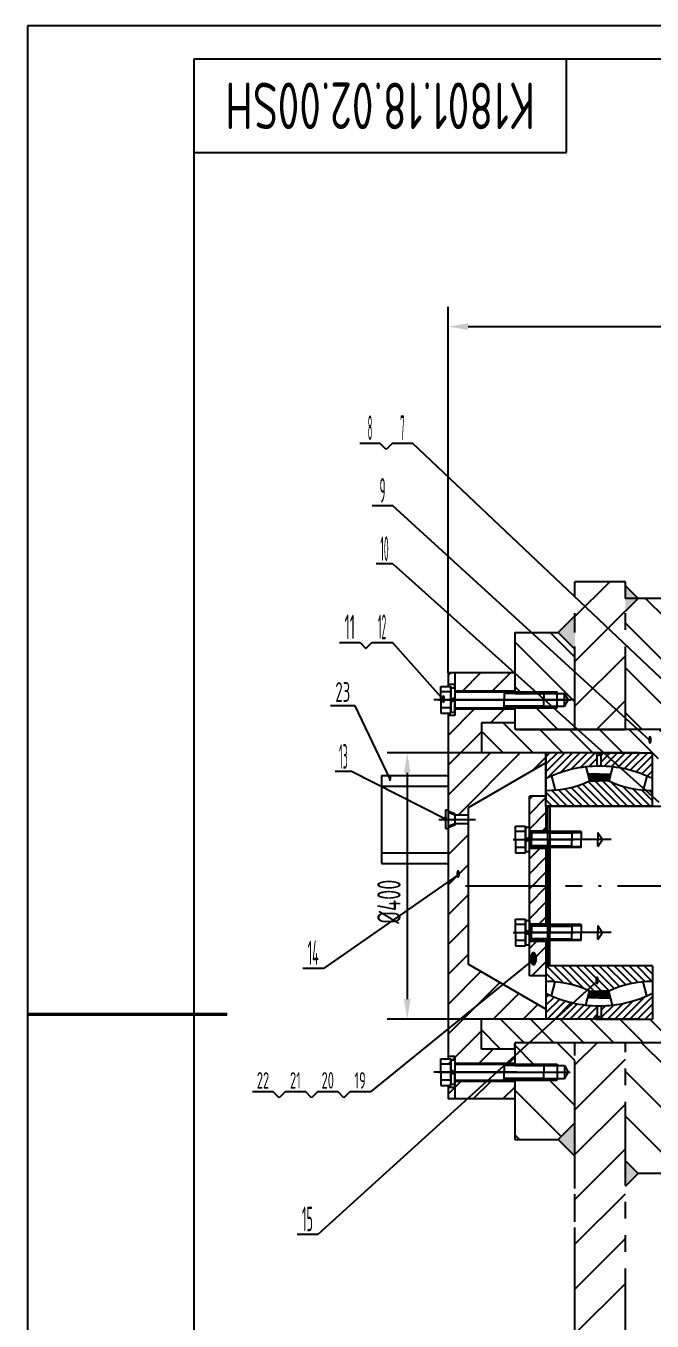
# Model space of a CAD drawing. Header units: millimetres. Extents: x -2 to 4202, y -110 to 2972.
# Drawn here: x -2 to 939, y 1024 to 2970 of the extents above; entities that cross this region are included whole.
import ezdxf
from ezdxf.enums import TextEntityAlignment as Align

# ---------------------------------------------------------------- set-up
doc = ezdxf.new("R2010")
doc.units = ezdxf.units.MM
doc.header["$LTSCALE"] = 100
for name, pattern in [('F', [0.75, 0.5, -0.25]), ('G', [2, 1.25, -0.25, 0.25, -0.25]), ('K', [2.5, 1.25, -0.25, 0.25, -0.25, 0.25, -0.25])]:
    doc.linetypes.add(name, pattern=pattern)
for name, color, linetype in [('01', 7, 'Continuous'), ('02', 1, 'Continuous'), ('04', 2, 'F'), ('05', 4, 'G'), ('07', 6, 'K'), ('08', 1, 'Continuous'), ('10', 1, 'Continuous'), ('11', 3, 'Continuous')]:
    doc.layers.add(name, color=color, linetype=linetype)
doc.styles.get("Standard").update_dxf_attribs({"font": 'isocp', "width": 0.707, "bigfont": 'intecad.shx'})
doc.dimstyles.new('INTE', dxfattribs={"dimscale": 10, "dimtxt": 3.5, "dimasz": 3, "dimexe": 3, "dimexo": 0, "dimgap": 1, "dimtad": 1, "dimdec": 3, "dimdsep": 46, "dimtxsty": 'Standard', "dimcen": 0, "dimclrd": 1, "dimclre": 1, "dimclrt": 3, "dimaunit": 1, "dimadec": 0, "dimazin": 0, "dimtfac": 1, "dimtdec": 3, "dimtmove": 0, "dimatfit": 0, "dimfxl": 0, "dimarcsym": 0})

# ---------------------------------------------------------------- blocks, each defined once
blk = doc.blocks.new('etgregres')
at = {"layer": '02'}
for p, q in [((630.1905623662, 1536.257323650287), (585.1905623662005, 1581.257323650287)), ((585.289281760854, 1536.257323650287), (552.5554882968366, 1568.991117114304)), ((675.0918429715459, 1536.257323650287), (640.0918429715465, 1571.257323650286)), ((719.9931235768915, 1536.257323650287), (684.9931235768922, 1571.257323650286)), ((764.8944041822376, 1536.257323650287), (729.8944041822382, 1571.257323650286)), ((818.7956847875851, 1527.257323650285), (774.7956847875838, 1571.257323650286)), ((849.555488296839, 1541.398800746377), (819.6969653929294, 1571.257323650286)), ((616.1777563127412, 1101.257323650288), (581.1777563127424, 1136.257323650287)), ((661.0790369180871, 1101.257323650288), (626.0790369180886, 1136.257323650286)), ((705.9803175234329, 1101.257323650288), (670.9803175234343, 1136.257323650286)), ((750.8815981287784, 1101.257323650288), (715.8815981287801, 1136.257323650286)), ((795.7828787341243, 1101.257323650288), (760.7828787341259, 1136.257323650286)), ((836.6107830275089, 1105.330699962249), (805.6841585269311, 1136.257324462827)), ((849.5554882968389, 1137.287275298265), (841.5854399448185, 1145.257323650285)), ((581.2764757073965, 1091.257323650287), (552.5554882968365, 1119.978311060847))]:
    blk.add_line(p, q, dxfattribs=at)
blk = doc.blocks.new('wertgreter')
at = {"layer": '10'}
h = blk.add_hatch(dxfattribs=at)
h.set_pattern_fill('U', color=256, scale=8, angle=44.99999998824843, style=0, pattern_type=0)
h.set_pattern_definition([(44.99999998824844, (-492.1026017398915, 1336.257323649212), (-5.65685424833214, 5.65685425065262), [])])
edge = h.paths.add_edge_path()
edge.add_line((-652.1026017088507, 1536.257323255261), (-652.1026017076791, 1497.502478581362))
edge.add_arc((-572.1026017237851, 1336.257323649211), 179.9999999625459, 90.9815035387922, 116.38779996143501, ccw=False)
edge.add_line((-575.1859352227057, 1516.230913492418), (-575.1859352224883, 1532.734558391734))
edge.add_line((-575.1859352224883, 1532.734558391734), (-577.6526017224662, 1536.257323236908))
edge.add_line((-577.6526017224662, 1536.257323236908), (-652.1026017088507, 1536.257323255261))
edge = h.paths.add_edge_path()
edge.add_line((-492.1026017398915, 1536.257323236921), (-566.5526017224686, 1536.257323236921))
edge.add_line((-566.5526017224686, 1536.257323236921), (-569.0192682224931, 1532.734558391662))
edge.add_line((-569.0192682224931, 1532.734558391662), (-569.0192682224931, 1516.230913492378))
edge.add_arc((-572.1026017237853, 1336.257323649212), 179.9999999625449, 63.61220003856488, 89.01849646045281, ccw=False)
edge.add_line((-492.1026017398915, 1497.502478581362), (-492.1026017398915, 1536.257323236921))
edge = h.paths.add_edge_path()
edge.add_line((-652.1026017076791, 1175.012168717061), (-652.1026017088507, 1136.257324043162))
edge.add_line((-652.1026017088507, 1136.257324043162), (-577.6526017224662, 1136.257324061515))
edge.add_line((-577.6526017224662, 1136.257324061515), (-575.1859352224883, 1139.780088906689))
edge.add_line((-575.1859352224883, 1139.780088906689), (-575.1859352227057, 1156.283733806005))
edge.add_arc((-572.1026017237853, 1336.257323649212), 179.9999999625455, 243.612200038565, 269.0184964612078, ccw=False)
edge = h.paths.add_edge_path()
edge.add_line((-492.1026017398915, 1136.257324061503), (-492.1026017398915, 1175.012168717061))
edge.add_arc((-572.1026017237854, 1336.257323649212), 179.9999999625453, 270.98150353954725, 296.387799961435, ccw=False)
edge.add_line((-569.0192682224931, 1156.283733806046), (-569.0192682224931, 1139.780088906761))
edge.add_line((-569.0192682224931, 1139.780088906761), (-566.5526017224686, 1136.257324061503))
edge.add_line((-566.5526017224686, 1136.257324061503), (-492.1026017398914, 1136.257324061503))
h = blk.add_hatch(dxfattribs=at)
h.set_pattern_fill('U', color=256, scale=2, angle=44.99999998824843, style=0, pattern_type=0)
h.set_pattern_definition([(44.99999998824844, (-492.1026017398915, 1336.257323649212), (-1.414213562083035, 1.414213562663155), [])])
h.paths.add_polyline_path([(-572.1026017226793, 1504.102622843052), (-589.2628148516865, 1504.102622843278), (-586.596148196806, 1494.102622843012), (-572.1026017227452, 1494.102622842821), (-557.6090552486844, 1494.102622842821), (-554.9423885936721, 1504.102622843052)])
h.paths.add_polyline_path([(-554.9423885936721, 1168.412024455371), (-557.6090552486844, 1178.412024455603), (-572.1026017227452, 1178.412024455603), (-586.596148196806, 1178.412024455412), (-589.2628148516866, 1168.412024455145), (-572.1026017226793, 1168.412024455371)])
h = blk.add_hatch(dxfattribs=at)
h.set_pattern_fill('U', color=256, scale=8, angle=134.9999999647452, style=0, pattern_type=0)
h.set_pattern_definition([(134.9999999647452, (-492.1026017398915, 1336.257323649212), (-5.656854252973113, -5.656854246011648), [])])
edge = h.paths.add_edge_path()
edge.add_line((-652.1026017076791, 1479.735585937843), (-652.102601708382, 1456.257323617757))
edge.add_line((-652.102601708382, 1456.257323617757), (-492.1026017398915, 1456.273323617339))
edge.add_line((-492.1026017398915, 1456.273323617339), (-492.1026017398915, 1479.735585936789))
edge.add_arc((-492.1026017398916, 1636.257324906873), 156.5217389700839, 245.25922888889528, 270.00000000000006, ccw=False)
edge.add_line((-557.6090552486844, 1494.102622842821), (-572.1026017227452, 1494.102622842821))
edge.add_line((-572.1026017227452, 1494.102622842821), (-586.5961481968059, 1494.102622843012))
edge.add_arc((-652.1026017037252, 1636.257324907927), 156.5217389700839, 269.99999999855265, 294.74077111034956, ccw=False)
edge = h.paths.add_edge_path()
edge.add_line((-586.596148196806, 1178.412024455412), (-572.1026017227451, 1178.412024455603))
edge.add_line((-572.1026017227452, 1178.412024455603), (-557.6090552486845, 1178.412024455603))
edge.add_arc((-492.1026017398917, 1036.257322391551), 156.5217389700835, 89.99999999999989, 114.74077111110469, ccw=False)
edge.add_line((-492.1026017398915, 1192.779061361635), (-492.1026017398915, 1216.241323681085))
edge.add_line((-492.1026017398915, 1216.241323681085), (-652.102601708382, 1216.257323680667))
edge.add_line((-652.102601708382, 1216.257323680667), (-652.1026017076791, 1192.77906136058))
edge.add_arc((-652.1026017037253, 1036.257322390496), 156.5217389700842, 65.25922888965039, 90.00000000144729, ccw=False)
at = {"layer": '01'}
for p, q in [((-652.1026017083819, 1456.257323649212), (-652.1026017088507, 1536.257323255261)), ((-577.6526017224662, 1536.257323236908), (-652.1026017088507, 1536.257323255261)), ((-575.1859352224883, 1532.734558391734), (-577.6526017224662, 1536.257323236908)), ((-575.1859352227057, 1516.230913492418), (-575.1859352224883, 1532.734558391734)), ((-575.1859352224883, 1532.734558391734), (-572.1026017224906, 1532.734558391662)), ((-569.0192682224931, 1532.734558391662), (-572.1026017224906, 1532.734558391662)), ((-569.0192682224931, 1532.734558391662), (-566.5526017224686, 1536.257323236921)), ((-569.0192682224931, 1516.230913492378), (-569.0192682224931, 1532.734558391662)), ((-566.5526017224686, 1536.257323236921), (-492.1026017398915, 1536.257323236921)), ((-492.1026017398915, 1456.257323649212), (-492.1026017398915, 1536.257323236921)), ((-643.7363569933218, 1501.38940742611), (-638.1286789582441, 1480.360614701065)), ((-592.2038262318837, 1515.131415568056), (-586.596148196806, 1494.102622843012)), ((-572.1026017226793, 1504.102622843052), (-589.2628148516865, 1504.102622843278)), ((-572.1026017226793, 1504.102622843052), (-554.9423885936721, 1504.102622843052)), ((-552.0013772133296, 1515.131415567791), (-557.6090552486844, 1494.102622842821)), ((-500.4688464520726, 1501.389407425166), (-506.0765244874274, 1480.360614700195)), ((-586.596148196806, 1494.102622843012), (-572.1026017227452, 1494.102622842821)), ((-557.6090552486844, 1494.102622842821), (-572.1026017227452, 1494.102622842821)), ((-492.1026017398916, 1456.257323649212), (-652.102601708382, 1456.257323649212)), ((-652.102601708382, 1216.257323649212), (-652.1026017088507, 1136.257324043162)), ((-492.1026017398916, 1216.257323649212), (-652.1026017069762, 1216.257323649212)), ((-492.1026017398916, 1216.257323649212), (-492.1026017398915, 1136.257324061503)), ((-643.7363569933218, 1171.125239872314), (-638.1286789582441, 1192.154032597359)), ((-500.4688464520726, 1171.125239873258), (-506.0765244874274, 1192.154032598229)), ((-592.2038262318837, 1157.383231730367), (-586.596148196806, 1178.412024455412)), ((-572.1026017226793, 1168.412024455371), (-589.2628148516866, 1168.412024455145)), ((-586.596148196806, 1178.412024455412), (-572.1026017227452, 1178.412024455603)), ((-557.6090552486844, 1178.412024455603), (-572.1026017227452, 1178.412024455603)), ((-572.1026017226793, 1168.412024455371), (-554.9423885936721, 1168.412024455371)), ((-552.0013772133296, 1157.383231730632), (-557.6090552486844, 1178.412024455603)), ((-575.1859352227057, 1156.283733806005), (-575.1859352224883, 1139.780088906689)), ((-569.0192682224931, 1156.283733806046), (-569.0192682224931, 1139.780088906761)), ((-577.6526017224662, 1136.257324061515), (-652.1026017088507, 1136.257324043162)), ((-575.1859352224883, 1139.780088906689), (-577.6526017224662, 1136.257324061515)), ((-575.1859352224883, 1139.780088906689), (-572.1026017224907, 1139.780088906761)), ((-569.0192682224931, 1139.780088906761), (-572.1026017224907, 1139.780088906761)), ((-569.0192682224931, 1139.780088906761), (-566.5526017224686, 1136.257324061503)), ((-566.5526017224686, 1136.257324061503), (-492.1026017398915, 1136.257324061503))]:
    blk.add_line(p, q, dxfattribs=at)
for centre, radius, start, end in [((-572.1026017237853, 1336.257323649212), 179.9999999625452, 90, 116.3877999606812), ((-572.1026017237853, 1336.257323649212), 179.9999999625452, 63.61220003856144, 90), ((-652.1026017037253, 1636.257324907928), 156.5217389700845, 270, 294.7407711103501), ((-492.1026017398915, 1636.257324906873), 156.5217389700845, 245.2592288888949, 270), ((-652.1026017037254, 1036.257322390496), 156.5217389700845, 65.25922888964992, 90), ((-492.1026017398916, 1036.25732239155), 156.5217389700845, 90, 114.7407711111051), ((-572.1026017237853, 1336.257323649212), 179.9999999625452, 243.6122000393188, 270), ((-572.1026017237853, 1336.257323649212), 179.9999999625452, 270, 296.3877999614385)]:
    blk.add_arc(centre, radius, start, end, dxfattribs=at)
blk = doc.blocks.new('*D316')
at = {"layer": '08', "color": 1, "lineweight": -2}
for p, q in [((874.1996599953636, 1877.912181725702), (540.620184257785, 1877.912181725702)), ((570.620184257785, 1847.912181725702), (570.6201842577849, 1507.912181725703)), ((874.1996599953636, 1477.912181725703), (540.6201842577849, 1477.912181725703))]:
    blk.add_line(p, q, dxfattribs=at)
at = {"layer": '08', "color": 1}
for points in [[(565.620184257785, 1847.912181725702), (575.620184257785, 1847.912181725702), (570.620184257785, 1877.912181725702)], [(565.6201842577849, 1507.912181725703), (575.6201842577849, 1507.912181725703), (570.6201842577849, 1477.912181725703)]]:
    blk.add_solid(points, dxfattribs=at)
at = {"layer": 'Defpoints', "color": 0}
for p in [(874.1996599953636, 1877.912181725702), (570.6201842577849, 1477.912181725703), (874.1996599953636, 1477.912181725703)]:
    blk.add_point(p, dxfattribs=at)
at = {"layer": '08', "color": 3, "insert": (543.1201842577847, 1654.257620079191), "char_height": 35, "attachment_point": 5, "rotation": 90}
blk.add_mtext('%%c400', dxfattribs=at)
blk = doc.blocks.new('*U300')
at = {"layer": '01'}
for p, q in [((-18.25000000031419, 5.999999999961953), (-18.25000000031419, -3.503246160812043e-46)), ((1.10214571843315e-15, 5.99999999996195), (-18.25000000031419, 5.999999999961953)), ((-18.25000000031419, -3.503246160812043e-46), (0, 0)), ((0, 0), (-3.464101614985212, 5.999999999961951)), ((1.10214571843315e-15, 5.99999999996195), (3.464101614985212, -4.24216084799725e-16)), ((1.10214571843315e-15, 5.99999999996195), (18.25000000031419, 5.999999999961939)), ((18.25000000031419, -4.46981319152876e-15), (0, 0)), ((18.25000000031419, 5.999999999961939), (18.25000000031419, -4.46981319152876e-15))]:
    blk.add_line(p, q, dxfattribs=at)
at = {"layer": '05'}
blk.add_line((1.487286685212648e-15, 8.096679016188148), (0, -2.095679016226192), dxfattribs=at)
blk = doc.blocks.new('ryryu')
at = {"layer": '02', "color": 1, "linetype": 'Continuous'}
for p, q in [((420.5439510012927, 1603.798725803899), (424.4453698319501, 1607.700144634557)), ((442.3466504372991, 1580.70014463456), (469.3466504372957, 1607.700144634557)), ((487.247931042643, 1580.700144634558), (514.2479310426414, 1607.700144634557)), ((420.5439510012928, 1513.996164593208), (460.2479310426446, 1553.70014463456)), ((484.1492116479872, 1532.700144634557), (505.1492116479881, 1553.700144634558)), ((420.543951001293, 1469.094883987862), (470.5439510012932, 1519.094883987862)), ((420.5439510012932, 1424.193603382517), (484.0504922533325, 1487.700144634556)), ((435.4517728586788, 1394.200144634557), (528.9517728586787, 1487.700144634557)), ((547.0172244844644, 1460.864315654997), (567.5439510012952, 1481.391042171827)), ((420.5439510012934, 1334.391042171826), (450.5439510012936, 1364.391042171826)), ((420.5439510012932, 1289.48976156648), (450.5439510012934, 1319.48976156648)), ((420.5439510012935, 1244.588480961134), (450.5439510012935, 1274.588480961134)), ((420.5439510012936, 1199.687200355788), (450.5439510012936, 1229.687200355788)), ((420.5439510012936, 1154.785919750443), (450.5439510012934, 1184.785919750442)), ((420.5439510012939, 1109.884639145097), (469.7852098877706, 1159.125898031574)), ((420.5439510012937, 1064.983358539751), (498.2514811291065, 1142.690888667564)), ((488.1620177014447, 1087.700144634556), (526.7177523704424, 1126.255879303554)), ((533.0632983067903, 1087.700144634556), (555.1840236117782, 1109.820869939544)), ((422.162017701444, 1021.700144634556), (470.5439510012925, 1070.082077934404)), ((467.0632983067896, 1021.700144634556), (488.0632983067908, 1042.700144634557)), ((511.9645789121356, 1021.700144634556), (520.5439510012931, 1030.279516723713)), ((420.5439510012941, 975.1807973290602), (440.0632983067896, 994.7001446345557)), ((457.9645789121345, 967.7001446345547), (484.9645789121354, 994.7001446345556)), ((502.8658595174827, 967.7001446345573), (520.5439510012932, 985.3782361183676))]:
    blk.add_line(p, q, dxfattribs=at)
blk = doc.blocks.new('*U321')
at = {"layer": '01'}
for p, q in [((-18.25000000031419, 5.999999999961953), (-18.25000000031419, -3.503246160812043e-46)), ((1.10214571843315e-15, 5.99999999996195), (-18.25000000031419, 5.999999999961953)), ((-18.25000000031419, -3.503246160812043e-46), (0, 0)), ((0, 0), (-3.464101614985212, 5.999999999961951)), ((1.10214571843315e-15, 5.99999999996195), (3.464101614985212, -4.24216084799725e-16)), ((1.10214571843315e-15, 5.99999999996195), (18.25000000031419, 5.999999999961939)), ((18.25000000031419, -4.46981319152876e-15), (0, 0)), ((18.25000000031419, 5.999999999961939), (18.25000000031419, -4.46981319152876e-15))]:
    blk.add_line(p, q, dxfattribs=at)
at = {"layer": '05'}
blk.add_line((1.487286685212648e-15, 8.096679016188148), (0, -2.095679016226192), dxfattribs=at)
blk = doc.blocks.new('*D323')
at = {"layer": '08', "color": 1, "lineweight": -2}
for p, q in [((632.1241436161049, 1997.912181725703), (632.1241436161049, 2548.195030140019)), ((2518.024143616103, 1859.945181725701), (2518.024143616103, 2548.195030140019)), ((662.1241436161049, 2518.195030140019), (2488.024143616103, 2518.195030140019))]:
    blk.add_line(p, q, dxfattribs=at)
at = {"layer": '08', "color": 1}
for points in [[(662.1241436161049, 2523.195030140019), (662.1241436161049, 2513.195030140019), (632.1241436161049, 2518.195030140019)], [(2488.024143616103, 2523.195030140019), (2488.024143616103, 2513.195030140019), (2518.024143616103, 2518.195030140019)]]:
    blk.add_solid(points, dxfattribs=at)
at = {"layer": 'Defpoints', "color": 0}
for p in [(2518.024143616103, 2518.195030140019), (632.1241436161049, 1997.912181725703), (2518.024143616103, 1859.945181725701)]:
    blk.add_point(p, dxfattribs=at)
at = {"layer": '08', "color": 3, "insert": (1575.074143616104, 2545.695030140019), "char_height": 35, "attachment_point": 5}
blk.add_mtext('1885.9', dxfattribs=at)
blk = doc.blocks.new('*U330', base_point=(251.9593101409513, 168.3058696354639))
at = {"layer": '01'}
for p, q in [((251.9593101409513, 168.3058696354639), (251.9593101409513, 182.3058696354639)), ((195.9593101409513, 168.3058696354639), (251.9593101409513, 168.3058696354639))]:
    blk.add_line(p, q, dxfattribs=at)
blk = doc.blocks.new('*U331')
at = {"layer": '04'}
blk.add_blockref('*U330', (0, 0), dxfattribs=at)
blk = doc.blocks.new('*U332')
at = {"layer": '01'}
for points in [[(415, 292), (25, 292)], [(25, 292), (25, 5)]]:
    blk.add_lwpolyline(points, dxfattribs=at)
at = {"layer": '01', "const_width": 0.5}
blk.add_lwpolyline([(0, 148.5), (30, 148.5)], dxfattribs=at)
at = {"layer": '02'}
for points in [[(420, 297), (0, 297)], [(0, 297), (0, 0)]]:
    blk.add_lwpolyline(points, dxfattribs=at)

msp = doc.modelspace()

# ---------------------------------------------------------------- hatches: boundary and pattern name
at = {"layer": '02'}
h = msp.add_hatch(dxfattribs=at)
h.set_pattern_fill('ANSI31', color=256, scale=5, style=0)
h.set_pattern_definition([(45, (211.5801926148124, 390.2120370911462), (-11.22532015133644, 11.22532015133644), [])])
h.paths.add_polyline_path([(754.124143616219, 1760.912181725911), (779.124143616219, 1760.912181725911), (779.124143616219, 1797.912181693172), (779.1241436161313, 1812.912181693172), (754.124143616219, 1812.912181693172)])
h.paths.add_polyline_path([(754.1241436162189, 1594.912181725495), (754.1241436162189, 1589.662181725389), (754.1241436162189, 1542.912181758233), (779.1241436167782, 1542.912181758233), (779.1241436168298, 1547.912181725702), (779.1241436162188, 1557.912182125951), (779.1241436162192, 1594.912181725495)])
h.paths.add_polyline_path([(779.1241436162189, 1677.912181725703), (754.124143616219, 1677.912181725703), (754.124143616219, 1620.912181725912), (779.1241436162189, 1620.912181725912)])
h.paths.add_polyline_path([(779.1241436162189, 1677.912181725703), (779.124143616219, 1734.912181725495), (754.124143616219, 1734.912181725495), (754.124143616219, 1729.662181725389), (754.1241436162189, 1677.912181725703)])
at = {"layer": '07', "linetype": 'K'}
h = msp.add_hatch(color=6, dxfattribs=at)
h.paths.add_polyline_path([(917.6241436161076, 2109.912181725705), (898.6241436161067, 2109.912181725705), (898.6241436161067, 2090.912181725704)])
h.paths.add_polyline_path([(917.6241436161072, 2109.912181725705), (898.6241436161076, 2128.912181725704), (898.6241436161067, 2109.912181725705)])
h = msp.add_hatch(dxfattribs=at)
h.set_pattern_fill('ANSI31', color=6, scale=15, angle=-90.00000000000001, style=0)
h.set_pattern_definition([(315, (-3655.437367545391, 4471.47867398267), (33.67596045400933, 33.67596045400931), [])])
h.paths.add_polyline_path([(959.1241436161076, 2109.912181725704), (917.6241436161094, 2109.912181725703), (898.6241436161076, 2090.912181725702), (898.6241436161076, 1912.912181725703), (959.1241436161058, 1912.912181725703)])
h.paths.add_polyline_path([(959.1241436161072, 1442.912181725702), (898.6241436161072, 1442.912181725703), (898.6241436161072, 1304.271348994217), (917.6241436161072, 1319.412181725708), (959.1241436161054, 1319.412181725702)])
h.paths.add_polyline_path([(959.1241436161072, 1304.271348994211), (959.1241436161072, 1319.412181725702), (917.6241436160981, 1319.412181725708), (917.6241436161017, 1304.271348994211)])
h.paths.add_polyline_path([(917.6241436160981, 1304.271348994211), (917.6241436161017, 1283.552314730063), (959.1241436161072, 1283.552314730063), (959.124143616109, 1304.271348994211)])
h.paths.add_polyline_path([(917.6241436161072, 1245.912181725703), (959.1241436161054, 1245.912181725702), (959.1241436161054, 1283.552314730063), (917.6241436161017, 1283.552314730063)])
h.paths.add_polyline_path([(898.6241436161072, 1264.912181725704), (917.6241436161054, 1245.912181725704), (917.6241436161035, 1283.552314730063), (898.6241436161072, 1283.552314730063)])
h.paths.add_polyline_path([(898.6241436161072, 1304.271348994211), (898.6241436161072, 1283.552314730063), (917.6241436161017, 1283.552314730063), (917.6241436160999, 1304.271348994211)])
h.paths.add_polyline_path([(917.6241436160999, 1304.271348994211), (917.6241436160981, 1319.412181725701), (898.6241436160981, 1304.271348994211)])
for points in [[(822.6241436161067, 2033.912181725704), (822.6241436161067, 2083.912181725704), (797.6241436161067, 2058.912181725704)], [(822.6241436161026, 1321.912181725701), (822.6241436161022, 1271.912181725702), (797.6241436161026, 1296.912181725702)]]:
    msp.add_hatch(color=6, dxfattribs=at).paths.add_polyline_path(points)
h = msp.add_hatch(dxfattribs=at)
h.set_pattern_fill('ANSI31', color=6, scale=15, angle=-90.00000000000001, style=0)
h.set_pattern_definition([(315, (-2634.827674091066, 6489.438837433047), (33.67596045400933, 33.67596045400931), [])])
h.paths.add_polyline_path([(732.1241436161058, 1969.412181725703), (796.1241436161054, 1969.412181725703), (796.1241436161063, 1967.012181725704), (807.1241436161054, 1967.012181725703), (812.6667062003257, 1957.412181725703), (815.6667062003266, 1957.412181725703), (822.6241436161058, 1957.412181725703), (822.6241436161058, 2033.912181725701), (797.6241436161063, 2058.912181725702), (732.1241436161054, 2058.912181725704)])
h.paths.add_polyline_path([(732.1241436161058, 1945.412181725703), (732.1241436161058, 1915.912181725702), (735.1241436161058, 1912.912181725701), (822.6241436161063, 1912.912181725703), (822.6241436161063, 1957.412181725703), (812.6667062003271, 1957.412181725703), (807.1241436161054, 1947.812181725702), (796.1241436161058, 1947.812181725702), (796.1241436161063, 1945.412181725703)])
h.paths.add_polyline_path([(732.1241436161049, 1386.412181725703), (732.1241436161054, 1385.796905965855), (732.1241436161058, 1296.912181725703), (797.6241436161058, 1296.912181725703), (822.6241436161058, 1321.912181725702), (822.6241436161063, 1398.412181725703), (812.6667062003262, 1398.412181725703), (807.1241436161049, 1388.812181725702), (796.1241436161054, 1388.812181725702), (796.1241436161058, 1386.412181725702)])
h.paths.add_polyline_path([(796.1241436161049, 1410.412181725703), (796.1241436161044, 1408.012181725701), (807.1241436161054, 1408.012181725701), (812.6667062003262, 1398.412181725702), (815.6667062003262, 1398.412181725702), (822.6241436161054, 1398.412181725703), (822.6241436161058, 1442.912181725702), (735.1241436161044, 1442.912181725739), (732.1241436161054, 1439.912181725738), (732.1241436161054, 1410.412181725702)])
h.paths.add_polyline_path([(807.1241436161054, 1408.012181725701), (807.1241436161054, 1398.412181725702), (812.6667062003262, 1398.412181725703)], flags=16)
h.paths.add_polyline_path([(812.6667062003266, 1957.412181725703), (807.1241436161058, 1957.412181725703), (807.1241436161058, 1947.812181725703)], flags=16)
h = msp.add_hatch(color=6, dxfattribs=at)
h.paths.add_polyline_path([(917.6241436161072, 1245.912181725703), (898.6241436161063, 1245.912181725703), (898.6241436161063, 1264.912181725704)])
h.paths.add_polyline_path([(917.6241436161067, 1245.912181725703), (898.6241436161072, 1226.912181725704), (898.6241436161063, 1245.912181725703)])

# ---------------------------------------------------------------- linework, layer by layer
at = {"layer": '01', "color": 7, "linetype": 'Continuous'}
for p, q in [((732.1241436161049, 1997.912181725703), (632.1241436161049, 1997.912181725703)), ((632.1241436161049, 1997.912181725703), (632.1241436161049, 1977.40218172599)), ((642.1241436161049, 1997.912181725703), (642.1241436161049, 1934.162181725392)), ((732.1241436161049, 1997.912181725703), (732.1241436161049, 1969.412181725703)), ((642.1241436161049, 1970.912181725707), (732.1241436161145, 1970.912181725703)), ((732.1241436161058, 1967.012181725703), (732.1241436161058, 1970.027457485549)), ((632.1241436161049, 1937.422181725424), (632.1241436161067, 1418.402181725982)), ((642.1241436161054, 1943.912181725707), (732.1241436161131, 1943.912181725703)), ((732.1241436161049, 1945.412181725703), (732.1241436161049, 1922.912181725703)), ((682.1241436161054, 1922.912181725704), (682.1241436161054, 1877.912181725703)), ((732.1241436161049, 1922.912181725703), (682.1241436161058, 1922.912181725703)), ((732.1241436161049, 1922.912181725703), (732.1241436161044, 1914.912181725702)), ((732.1241436161058, 1915.912181725702), (732.1241436161058, 1914.912181725702)), ((959.1241436161076, 1912.912181725702), (734.1241436161049, 1912.912181725702)), ((735.1241436161058, 1912.912181725702), (822.6241436161058, 1912.912181725702)), ((822.6241436161058, 1912.9121817257), (898.6241436161058, 1912.9121817257)), ((956.1241436161076, 1912.912181725702), (898.6241436161076, 1912.912181725703)), ((919.1241436161081, 1877.912181725703), (682.1241436161058, 1877.912181725703)), ((779.1241436161081, 1877.912181725703), (682.1241436161058, 1877.912181725703)), ((919.1241436161076, 1877.912181725702), (779.1241436161076, 1877.912181725702)), ((779.1241436161076, 1877.912181725702), (779.1241436161076, 1807.912181725702)), ((779.1241436161081, 1877.912181725703), (779.1241436161081, 1862.927463826218)), ((779.1241436161076, 1862.927463826217), (662.1241436161058, 1795.37748233103)), ((779.1241436161081, 1862.927463826217), (779.1241436161081, 1807.912181725702)), ((532.1241436161054, 1843.912181725703), (632.1241436161054, 1843.912181725703)), ((532.1241436161054, 1843.912181725703), (532.1241436161058, 1711.912181725703)), ((532.1241436161054, 1827.912181725703), (632.1241436161054, 1827.912181725703)), ((754.124143616219, 1542.912181758233), (754.124143616219, 1812.912181693172)), ((662.1241436161058, 1795.37748233103), (662.1241436161058, 1560.446881120375)), ((779.1241436161081, 1797.912181725703), (954.1241436161076, 1797.912181725703)), ((779.124143616219, 1797.912181693172), (779.124143616219, 1759.912181725911)), ((785.1241442094006, 1797.912182035439), (782.1241436165765, 1796.180130885604)), ((782.1241436165765, 1559.644232565802), (782.1241436165765, 1797.912181725703)), ((785.1241436729215, 1797.912181725703), (785.1241436729201, 1607.912181725703)), ((642.1241436161054, 1786.412181725703), (642.1241436161054, 1769.412181725703)), ((754.124143616219, 1760.912181725911), (779.124143616219, 1760.912181725911)), ((754.124143616219, 1759.912181725911), (782.1241436165765, 1759.912181725912)), ((757.1241436163145, 1759.912181725911), (757.1241436163145, 1747.912181725703)), ((754.124143616219, 1735.912181725495), (782.1241436165765, 1735.912181725703)), ((754.124143616219, 1734.912181725495), (779.124143616219, 1734.912181725494)), ((757.1241436163145, 1735.912181725495), (757.1241436163145, 1747.912181725703)), ((779.124143616219, 1735.912181725494), (779.124143616219, 1619.912181725912)), ((785.1241436729215, 1557.912181725702), (785.1241436729201, 1747.912181725702)), ((532.1241436161054, 1727.912181725703), (632.1241436161054, 1727.912181725702)), ((532.1241436161054, 1711.912181725703), (632.1241436161054, 1711.912181725702)), ((754.1241436162186, 1620.912181725912), (779.1241436162186, 1620.912181725912)), ((754.1241436162186, 1619.912181725912), (782.1241436165765, 1619.912181725912)), ((757.1241436163141, 1619.912181725911), (757.1241436163145, 1607.912181725703)), ((754.1241436162186, 1595.912181725495), (782.1241436165765, 1595.912181725703)), ((757.1241436163145, 1595.912181725495), (757.1241436163145, 1607.912181725703)), ((779.124143616219, 1595.912181725495), (779.124143616219, 1557.912182125951)), ((754.1241436162186, 1594.912181725495), (779.1241436162186, 1594.912181725495)), ((779.1241436161072, 1492.896899625189), (662.1241436161054, 1560.446881120375)), ((785.1241442094006, 1557.912181415966), (782.1241436165765, 1559.644232565802)), ((779.1241436161072, 1547.912181725702), (779.1241436161072, 1492.896899625189)), ((779.1241436161072, 1547.912181725702), (779.1241436161072, 1477.912181725702)), ((779.1241436161072, 1492.896899625189), (779.1241436161072, 1477.912181725704)), ((919.1241436161076, 1477.912181725703), (682.1241436161054, 1477.912181725703)), ((779.1241436161072, 1477.912181725703), (682.1241436161054, 1477.912181725703)), ((682.1241436161049, 1432.912181725702), (682.1241436161049, 1477.912181725703)), ((919.1241436161072, 1477.912181725702), (779.1241436161072, 1477.912181725702)), ((732.1241436161044, 1432.912181725703), (732.124143616104, 1440.912181725704)), ((642.1241436161063, 1421.662181298425), (642.1241436161067, 1357.912181725698)), ((732.1241436161044, 1432.912181725703), (682.1241436161054, 1432.912181725703)), ((732.1241436161044, 1432.912181725703), (732.1241436161108, 1410.412181725702)), ((642.1241436161067, 1411.912181725702), (732.1241436161054, 1411.912181725702)), ((642.1241436161067, 1384.912181725702), (732.1241436161054, 1384.912181725702)), ((732.1241436161172, 1386.412181725702), (732.1241436161249, 1357.912181725705)), ((732.1241436161054, 1386.412181725702), (732.1241436161054, 1385.796905965855)), ((632.1241436161067, 1378.422181725415), (632.1241436161067, 1357.912181725698)), ((732.1241436161249, 1357.912181725705), (632.1241436161067, 1357.912181725698))]:
    msp.add_line(p, q, dxfattribs=at)
at = {"layer": '01'}
for p, q in [((621.1241436157866, 1957.412181725707), (621.1241436157866, 1977.402181725991)), ((621.1241436157866, 1977.402181725991), (636.1241436161431, 1977.402181725991)), ((636.1241436161431, 1969.412181725915), (621.1241436157866, 1969.412181725915)), ((642.1241436161049, 1980.662181726021), (632.1241436161049, 1980.662181726021)), ((636.1241436161431, 1977.402181725991), (636.1241436161431, 1957.412181725707)), ((642.1241436161049, 1975.662181726021), (642.1241436161049, 1980.662181726021)), ((642.1241436161049, 1969.412181725915), (776.1241435814918, 1969.412181725916)), ((716.1241435931133, 1969.412181725915), (716.1241435931133, 1957.412181725707)), ((776.1241435814918, 1969.412181725916), (776.1241435814918, 1957.412181725707)), ((621.1241436157866, 1957.412181725707), (621.1241436157861, 1937.422181725424)), ((636.124143616144, 1937.422181725424), (636.1241436161431, 1957.412181725707)), ((716.1241435931133, 1945.412181725499), (716.1241435931133, 1957.412181725707)), ((776.1241435814927, 1945.412181725498), (776.1241435814918, 1957.412181725707)), ((636.1241436161399, 1945.412181725499), (621.1241436157866, 1945.412181725499)), ((621.1241436157861, 1937.422181725424), (636.124143616144, 1937.422181725424)), ((642.1241436161035, 1934.162181725392), (632.1241436161035, 1934.162181725393)), ((642.1241436161049, 1945.412181725499), (776.1241435814927, 1945.412181725498)), ((779.1241436168298, 1807.912181725702), (779.1241436161081, 1877.912181725821)), ((843.5741436036665, 1877.912181713547), (779.1241436161081, 1877.912181725821)), ((854.6741436037128, 1877.91218171366), (919.1241435914158, 1877.91218171366)), ((779.1241436165765, 1812.912181693172), (754.124143616219, 1812.912181693172)), ((632.1241436161054, 1791.936094114901), (628.2079494965292, 1791.936094114901)), ((628.2079494965292, 1791.936094114901), (628.2079494965292, 1764.238271271411)), ((642.1241436161054, 1786.412181725703), (632.1241436161054, 1790.396257021275)), ((642.1241436161054, 1784.412181725703), (632.1241436161054, 1788.396257021275)), ((642.1241436161054, 1771.412181725703), (632.1241436161054, 1767.428106430131)), ((662.1241436161058, 1784.412181725703), (642.1241436161054, 1784.412181725703)), ((662.1241436161058, 1771.412181725703), (642.1241436161054, 1771.412181725703)), ((628.2079494965292, 1764.238271271411), (632.1241436161054, 1764.238271271411)), ((642.1241436161054, 1769.412181725703), (632.1241436161054, 1765.428106430131)), ((733.1241436159007, 1747.912181725703), (733.1241436159007, 1767.902181725986)), ((733.1241436159007, 1767.902181725986), (748.1241436162572, 1767.902181725986)), ((748.1241436162572, 1759.912181725911), (733.1241436159007, 1759.912181725911)), ((748.1241436162572, 1767.902181725986), (748.1241436162572, 1747.912181725703)), ((733.1241436159007, 1747.912181725703), (733.1241436159003, 1727.922181725419)), ((748.1241436162563, 1735.912181725495), (733.1241436159007, 1735.912181725495)), ((748.1241436162582, 1727.922181725419), (748.1241436162572, 1747.912181725703)), ((733.1241436159003, 1727.922181725419), (748.1241436162582, 1727.922181725419)), ((733.1241436158998, 1627.902181725987), (748.1241436162582, 1627.902181725987)), ((733.1241436159007, 1607.912181725703), (733.1241436158998, 1627.902181725987)), ((748.1241436162559, 1619.912181725911), (733.1241436159007, 1619.912181725911)), ((748.1241436162582, 1627.902181725987), (748.1241436162568, 1607.912181725703)), ((733.1241436159007, 1607.912181725703), (733.1241436159003, 1587.92218172542)), ((748.1241436162568, 1595.912181725495), (733.1241436159003, 1595.912181725496)), ((748.1241436162568, 1587.92218172542), (748.1241436162568, 1607.912181725703)), ((733.1241436159003, 1587.92218172542), (748.1241436162568, 1587.92218172542)), ((779.1241436165756, 1542.912181758233), (754.124143616219, 1542.912181758233)), ((779.1241436168298, 1547.912181725702), (779.1241436161081, 1477.912182526082)), ((843.5741436036665, 1477.912182538356), (779.1241436161081, 1477.912182526082)), ((854.6741436037128, 1477.912182538242), (919.1241435914158, 1477.912182538242)), ((732.124143616104, 1440.912181725704), (732.124143616104, 1432.912181725703)), ((734.1241436161044, 1442.912181725704), (959.1241436161067, 1442.912181725704)), ((642.1241451363785, 1421.662181298425), (632.124145136378, 1421.662181239097)), ((621.1241436157848, 1398.412181725699), (621.1241436157843, 1418.402181725982)), ((621.1241436157843, 1418.402181725982), (636.1241436161422, 1418.402181725982)), ((636.1241436161381, 1410.412181725907), (621.1241436157848, 1410.412181725907)), ((636.1241436161422, 1418.402181725982), (636.1241436161408, 1398.412181725699)), ((642.1241436161063, 1410.412181725907), (776.1241435814909, 1410.412181725907)), ((716.1241435931115, 1410.412181725906), (716.1241435931115, 1398.412181725698)), ((776.1241435814909, 1410.412181725907), (776.1241435814895, 1398.412181725698)), ((621.1241436157848, 1398.412181725699), (621.1241436157843, 1378.422181725415)), ((636.1241436161408, 1386.412181725491), (621.1241436157843, 1386.412181725491)), ((636.1241436161408, 1378.422181725415), (636.1241436161408, 1398.412181725699)), ((642.1241436161063, 1386.412181725491), (776.1241435814895, 1386.412181725489)), ((716.1241435931115, 1386.41218172549), (716.1241435931115, 1398.412181725698)), ((776.1241435814895, 1386.412181725489), (776.1241435814895, 1398.412181725698)), ((621.1241436157843, 1378.422181725415), (636.1241436161408, 1378.422181725415)), ((642.1241454122542, 1375.162181297796), (632.1241454122537, 1375.162181238469))]:
    msp.add_line(p, q, dxfattribs=at)
at = {"layer": '01', "color": 7, "linetype": 'Continuous'}
for centre, start, end in [((734.1241436161044, 1914.912181725702), 180, 270), ((734.1241436161044, 1440.912181725704), 90, 180), ((734.1241436161044, 1440.912181725704), 90, 180)]:
    msp.add_arc(centre, 2, start, end, dxfattribs=at)
at = {"layer": '02'}
for p, q in [((530.1656040263674, 2342.642678005681), (499.1656040263674, 2342.642678005681)), ((539.0044387911994, 2333.803843240849), (530.1656040263674, 2342.642678005681)), ((547.8432735560309, 2342.642678005681), (539.0044387911994, 2333.803843240849)), ((578.8432735560309, 2342.642678005681), (547.8432735560309, 2342.642678005681)), ((979.5373940967147, 1963.9121817257), (578.8432735560309, 2342.642678005681)), ((549.0200462918183, 2248.7895878767), (518.0200462918183, 2248.7895878767)), ((934.503049980296, 1896.96911735537), (549.0200462918183, 2248.7895878767)), ((548.8474177048574, 2162.043115079136), (524.0474177048573, 2162.043115079136)), ((468.7499560622782, 2043.656331723846), (499.7499560622782, 2043.656331723846)), ((499.7499560622782, 2043.656331723846), (508.5887908271102, 2034.817496959014)), ((508.5887908271102, 2034.817496959014), (517.4276255919422, 2043.656331723846)), ((517.4276255919422, 2043.656331723846), (548.4276255919422, 2043.656331723846)), ((624.973811539021, 1957.412181725707), (548.4276255919422, 2043.656331723846)), ((776.1241435814918, 1967.012181725874), (716.1241435931133, 1967.012181725874)), ((492.3356018577379, 1948.452826786854), (455.1356018577376, 1948.452826786854)), ((544.7024796805708, 1839.165575050548), (492.3356018577379, 1948.452826786854)), ((776.1241435814904, 1947.81218172554), (716.1241435931133, 1947.81218172554)), ((487.0504119509696, 1849.83132739513), (462.2504119509695, 1849.83132739513)), ((628.2079494965292, 1778.087182693156), (487.0504119509696, 1849.83132739513)), ((647.1241436161058, 1694.701798657626), (444.844276894004, 1553.903699873129)), ((760.3944588876398, 1567.644231838814), (515.3417963266329, 1368.483016844925)), ((444.844276894004, 1553.903699873129), (413.844276894004, 1553.903699873129)), ((855.9812793616902, 1534.733076720078), (436.1613117490488, 1154.100576377121)), ((776.1241435814886, 1408.012181725865), (716.1241435931115, 1408.012181725866)), ((776.1241435814895, 1388.81218172553), (716.1241435931115, 1388.812181725531)), ((369.3087877376419, 1368.483016844925), (338.3087877376419, 1368.483016844925)), ((378.1476225024737, 1359.644182080093), (369.3087877376419, 1368.483016844925)), ((386.9864572673056, 1368.483016844925), (378.1476225024737, 1359.644182080093)), ((417.9864572673056, 1368.483016844925), (386.9864572673056, 1368.483016844925)), ((426.8252920321374, 1359.644182080093), (417.9864572673056, 1368.483016844925)), ((435.6641267969692, 1368.483016844925), (426.8252920321374, 1359.644182080093)), ((466.6641267969692, 1368.483016844925), (435.6641267969692, 1368.483016844925)), ((475.502961561801, 1359.644182080093), (466.6641267969692, 1368.483016844925)), ((484.3417963266329, 1368.483016844925), (475.502961561801, 1359.644182080093)), ((515.3417963266329, 1368.483016844925), (484.3417963266329, 1368.483016844925)), ((436.1613117490488, 1154.100576377121), (405.1613117490488, 1154.100576377121))]:
    msp.add_line(p, q, dxfattribs=at)
at = {"layer": '02', "color": 1, "linetype": 'Continuous'}
for p, q in [((548.8474177048574, 2162.043115079136), (948.6807545100328, 1803.756523086921)), ((782.1241436165765, 1757.51218172587), (757.1241436163145, 1757.51218172587)), ((782.1241436165765, 1738.312181725535), (757.1241436163145, 1738.312181725536)), ((782.1241436165765, 1617.512181725871), (757.1241436163145, 1617.512181725871)), ((782.1241436165765, 1598.312181725536), (757.1241436163145, 1598.312181725536))]:
    msp.add_line(p, q, dxfattribs=at)
at = {"layer": '04', "color": 2, "linetype": 'F'}
for p, q in [((832.1241436165765, 1759.912181725703), (782.1241436165765, 1759.912181725703)), ((782.1241436165765, 1757.51218172587), (818.1241436316486, 1757.512181725869)), ((818.1241436316482, 1759.912181725912), (818.1241436316482, 1747.912181725703)), ((782.1241436165765, 1738.312181725535), (818.1241436316486, 1738.312181725537)), ((832.1241436165765, 1735.912181725703), (782.1241436165765, 1735.912181725703)), ((818.1241436316486, 1735.912181725494), (818.1241436316482, 1747.912181725703)), ((832.124143616576, 1619.912181725703), (782.124143616576, 1619.912181725703)), ((782.1241436165765, 1617.512181725871), (818.1241436316482, 1617.512181725869)), ((818.1241436316482, 1619.912181725912), (818.1241436316477, 1607.912181725703)), ((782.1241436165765, 1598.312181725536), (818.1241436316482, 1598.312181725537)), ((832.124143616576, 1595.912181725703), (782.124143616576, 1595.912181725703)), ((818.1241436316477, 1595.912181725494), (818.1241436316477, 1607.912181725703))]:
    msp.add_line(p, q, dxfattribs=at)
at = {"layer": '04'}
for p, q in [((782.1241436165765, 1758.478645665178), (857.1241436165765, 1758.478645665179)), ((832.1241436165765, 1759.912181725703), (832.124143616576, 1747.626033227656)), ((857.1241436165765, 1758.478645665179), (857.1241436165765, 1747.626033227656)), ((857.1241436165765, 1758.478645665179), (864.2919399590023, 1747.912181725703)), ((782.1241436165765, 1737.345717786227), (857.1241436165765, 1737.345717786226)), ((832.1241436165765, 1735.912181725703), (832.124143616576, 1748.19833022375)), ((857.1241436165765, 1737.345717786226), (857.1241436165765, 1748.19833022375)), ((857.1241436165765, 1737.345717786226), (864.2919399590023, 1747.912181725703)), ((782.124143616576, 1618.478645665179), (857.124143616576, 1618.478645665179)), ((832.124143616576, 1619.912181725703), (832.1241436165756, 1607.626033227656)), ((857.124143616576, 1618.478645665179), (864.2919399590019, 1607.912181725703)), ((857.124143616576, 1618.478645665179), (857.124143616576, 1607.626033227656)), ((782.124143616576, 1597.345717786228), (857.124143616576, 1597.345717786226)), ((832.124143616576, 1595.912181725703), (832.1241436165756, 1608.19833022375)), ((857.124143616576, 1597.345717786226), (857.124143616576, 1608.19833022375)), ((857.124143616576, 1597.345717786226), (864.2919399590019, 1607.912181725703))]:
    msp.add_line(p, q, dxfattribs=at)
at = {"layer": '05', "color": 4, "linetype": 'G'}
for p, q in [((734.7065040464436, 1957.412181725703), (610.6701348263218, 1957.412181725708)), ((617.9493389964505, 1777.912181725703), (673.3841810096283, 1777.912181725703)), ((658.3049988131165, 1677.912181725703), (861.9902016073374, 1677.912181725703)), ((886.6205556199675, 1677.912181725703), (1430.842618381112, 1677.912181725702)), ((734.7065040464349, 1398.412181725702), (610.6701348263132, 1398.412181725702))]:
    msp.add_line(p, q, dxfattribs=at)
at = {"layer": '05'}
for p, q in [((618.0591517694061, 1957.412181725707), (779.6730219311476, 1957.412181725707)), ((730.0591517695202, 1747.912181725703), (821.6730219813041, 1747.912181725703)), ((876.8583326204221, 1747.912181725703), (746.065864483141, 1747.912181725703)), ((730.0591517695202, 1607.912181725703), (821.6730219813039, 1607.912181725703)), ((876.8583326204216, 1607.912181725703), (746.0658644831406, 1607.912181725703)), ((618.0591517694043, 1398.412181725699), (779.6730219311457, 1398.412181725698))]:
    msp.add_line(p, q, dxfattribs=at)
at = {"layer": '07', "color": 6, "linetype": 'K'}
for p, q in [((898.6241436161058, 2134.9121817257), (822.6241436161058, 2134.9121817257)), ((822.6241436161063, 2082.526733961587), (875.0095913802193, 2134.912181725701)), ((822.6241436161058, 1912.912181725702), (822.6241436161058, 2134.9121817257)), ((898.6241436161058, 1912.912181725702), (898.6241436161058, 2134.9121817257)), ((898.6241436161072, 2128.912181725704), (917.6241436161076, 2109.912181725704)), ((898.6241436161067, 2109.912181725705), (898.6241436161072, 2128.912181725704)), ((917.6241436161085, 2109.912181725705), (898.6241436161067, 2109.912181725705)), ((917.6241436161076, 2109.912181725703), (898.6241436161076, 2090.912181725703)), ((959.1241436161076, 2109.912181725703), (917.6241436161076, 2109.912181725703)), ((822.6241436161067, 2083.912181725704), (797.6241436161067, 2058.912181725704)), ((822.6241436161063, 2015.174813053569), (898.6241436161081, 2091.17481305357)), ((822.6241436161067, 2058.912181725704), (822.6241436161067, 2083.912181725704)), ((732.1241436161058, 2058.912181725703), (797.6241436161058, 2058.912181725702)), ((732.1241436161058, 2058.912181725703), (732.1241436161054, 1997.912181725703)), ((797.6241436161058, 2058.912181725702), (822.6241436161058, 2033.912181725702)), ((822.6241436161063, 1947.82289214555), (898.6241436161081, 2023.822892145552)), ((732.1241436161058, 1969.412181725703), (796.1241436161058, 1969.412181725703)), ((732.1241436161058, 1967.012181725703), (807.1241436161058, 1967.012181725703)), ((796.1241436161058, 1945.412181725703), (796.1241436161058, 1969.412181725703)), ((807.1241436161058, 1967.012181725703), (812.6667062003266, 1957.412181725703)), ((807.1241436161058, 1947.812181725702), (807.1241436161058, 1967.012181725703)), ((729.1241436161058, 1957.412181725703), (815.6667062003266, 1957.412181725703)), ((822.6241436161067, 1957.412181725703), (732.1241436161058, 1957.412181725703)), ((732.1241436161058, 1947.812181725702), (807.1241436161058, 1947.812181725702)), ((807.1241436161058, 1947.812181725702), (812.6667062003266, 1957.412181725703)), ((855.0653541042752, 1912.912181725701), (898.6241436161081, 1956.470971237533)), ((732.1241436161058, 1945.412181725703), (796.1241436161058, 1945.412181725703)), ((822.6241436161054, 973.3138801113787), (822.6241436161054, 1442.912181725704)), ((822.6241436161054, 789.8662494963642), (822.6241436161054, 1442.912181725704)), ((822.6241436161058, 1409.007524881401), (856.5288004604058, 1442.912181725701)), ((898.6241436161054, 978.4933538190858), (898.6241436161054, 1442.912181725704)), ((732.1241436161054, 1410.412181725702), (796.1241436161054, 1410.412181725702)), ((732.1241436161054, 1408.012181725702), (807.1241436161054, 1408.012181725702)), ((796.1241436161054, 1410.412181725702), (796.1241436161054, 1386.412181725702)), ((807.1241436161054, 1408.012181725702), (807.1241436161054, 1388.812181725702)), ((807.1241436161054, 1408.012181725702), (812.6667062003262, 1398.412181725702)), ((822.6241436161058, 1341.655603973382), (898.6241436161063, 1417.655603973382)), ((729.1241436161054, 1398.412181725702), (815.6667062003262, 1398.412181725702)), ((732.1241436161054, 1388.812181725702), (807.1241436161054, 1388.812181725702)), ((732.1241436161054, 1386.412181725702), (796.1241436161054, 1386.412181725702)), ((807.1241436161054, 1388.812181725702), (812.6667062003262, 1398.412181725702)), ((732.1241436161249, 1357.912181725705), (732.1241436161054, 1296.912181725703)), ((822.6241436161054, 1274.303683065363), (898.6241436161063, 1350.303683065364)), ((797.6241436161054, 1296.912181725702), (822.6241436161054, 1321.912181725702)), ((732.1241436161054, 1296.912181725703), (797.6241436161054, 1296.912181725702)), ((822.6241436161022, 1271.912181725701), (797.6241436161026, 1296.912181725702)), ((822.6241436161058, 1206.951762157345), (898.6241436161063, 1282.951762157345)), ((917.6241436161072, 1245.912181725702), (898.6241436161072, 1264.912181725703)), ((898.6241436161067, 1226.912181725704), (917.6241436161072, 1245.912181725704)), ((959.1241436161072, 1245.912181725702), (917.6241436161072, 1245.912181725702)), ((822.6241436161058, 1139.599841249326), (898.6241436161063, 1215.599841249326)), ((822.6241436161058, 1072.247920341307), (898.6241436161063, 1148.247920341308)), ((822.6241436161058, 1004.895999433289), (898.6241436161058, 1080.895999433289))]:
    msp.add_line(p, q, dxfattribs=at)

# ---------------------------------------------------------------- block references
at = {"layer": '01', "rotation": 90}
for name, p in [('*U300', (642.1241436161049, 1957.412181725707)), ('*U321', (754.124143616219, 1747.912181725703))]:
    msp.add_blockref(name, p, dxfattribs=at)
at = {"layer": '01'}
for name, p in [('etgregres', (129.5686553192681, 341.6548580754156)), ('wertgreter', (1431.226745324601, 341.6548584767397))]:
    msp.add_blockref(name, p, dxfattribs=at)
at = {"layer": '01', "xscale": -1}
for name, p, rotation in [('*U321', (754.124143616219, 1607.912181725703), 89.99999999999967), ('*U300', (642.1241436161031, 1398.412181725699), 90)]:
    msp.add_blockref(name, p, dxfattribs=dict(at, rotation=rotation))
at = {"layer": '02', "xscale": 10, "yscale": 10, "zscale": 10}
msp.add_blockref('*U332', (0, 0), dxfattribs=at)
at = {"layer": '02', "xscale": 10, "yscale": 10}
msp.add_blockref('*U331', (810, 2780), dxfattribs=at)
at = {"layer": '02'}
msp.add_blockref('ryryu', (211.5801926148124, 390.2120370911462), dxfattribs=at)

# ---------------------------------------------------------------- texts
for height, width, p, p2 in [(10, 0.6051724137931033, (621.973811539021, 1952.412181725707), (627.973811539021, 1952.412181725707)), (10, 0.6051724137931034, (932.429894601637, 1891.193753177195), (938.429894601637, 1891.193753177195)), (8, 0.6051724137931264, (542.3024796805707, 1835.165575050548), (547.1024796805709, 1835.165575050548)), (8, 0.6051724137931264, (625.8079494965291, 1774.087182693156), (630.6079494965293, 1774.087182693156)), (10, 0.6051724137931033, (644.1241436161058, 1689.701798657626), (650.1241436161058, 1689.701798657626)), (20, 0.6051724137931034, (754.3944588876398, 1557.644231838814), (766.3944588876398, 1557.644231838814)), (10, 0.6051724137931033, (852.9812793616902, 1529.733076720078), (858.9812793616902, 1529.733076720078))]:
    msp.add_text('\\M+5A1F1', height=height, dxfattribs=dict(at, width=width)).set_placement(p, p2, align=Align.FIT)
at = {"layer": '11', "width": 0.6959010989010984}
msp.add_text('K1801.18.02.00SH', height=70, rotation=180, dxfattribs=at).set_placement((762.7267249999998, 2885), (297.2732750000002, 2885), align=Align.FIT)
at = {"layer": '11'}
for s, height, width, p, p2 in [('8', 37.12310601229375, 0.3427878787878648, (511.1661325662753, 2347.642678005681), (518.1650754864595, 2347.642678005681)), ('7', 37.12310601229375, 0.3427878787879094, (559.8438020959384, 2347.642678005681), (566.8427450161234, 2347.642678005681)), ('9', 37.12310601229375, 0.3863521835665472, (529.0624151301026, 2253.7895878767), (537.9776774535339, 2253.7895878767)), ('10', 37.12310601229375, 0.3232403646809107, (530.1428580980141, 2166.043115079136), (542.751977311701, 2166.043115079136)), ('11', 37.12310601229375, 0.4994954454222699, (476.369256553724, 2048.656331723846), (492.1306555708325, 2048.656331723846)), ('12', 37.12310601229375, 0.2972214242225348, (526.8035505367807, 2048.656331723846), (539.0517006471032, 2048.656331723846)), ('23', 29.69848480983499, 0.5819583898911038, (462.5756018577376, 1954.452826786854), (484.8956018577378, 1954.452826786854)), ('13', 37.12310601229375, 0.3252443345519684, (468.0614576148223, 1853.83132739513), (481.2393662871173, 1853.83132739513)), ('14', 37.12310601229375, 0.3934850736049303, (420.9450287355317, 1558.903699873129), (437.7435250524763, 1558.903699873129)), ('22', 24.74873734152916, 0.5736790950077332, (344.5087877376419, 1373.483016844925), (363.1087877376419, 1373.483016844925)), ('21', 24.74873734152916, 0.6230984251968478, (394.390485154169, 1373.483016844925), (410.5824293804421, 1373.483016844925)), ('20', 24.74873734152916, 0.6008642973223128, (441.8641267969692, 1373.483016844925), (460.4641267969693, 1373.483016844925)), ('19', 24.74873734152916, 0.6124470251606786, (491.341637200187, 1373.483016844925), (508.3419554530788, 1373.483016844925)), ('15', 37.12310601229375, 0.4065554181899577, (412.4251188288645, 1159.100576377121), (428.8975046692331, 1159.100576377121))]:
    msp.add_text(s, height=height, dxfattribs=dict(at, width=width)).set_placement(p, p2, align=Align.FIT)

# ---------------------------------------------------------------- dimensions: what is measured, and where the dimension line sits
at = {"layer": '08'}
dim = msp.add_linear_dim(base=(2518.024143616103, 2518.195030140019), p1=(632.1241436161049, 1997.912181725703), p2=(2518.024143616103, 1859.945181725701), dimstyle='INTE', dxfattribs=at)
dim.commit()
dim.dimension.update_dxf_attribs({"geometry": '*D323', "text_midpoint": (1575.074143616104, 2545.695030140019)})
dim = msp.add_linear_dim(base=(570.6201842577849, 1477.912181725703), p1=(874.1996599953636, 1877.912181725702), p2=(874.1996599953636, 1477.912181725703), angle=90, text='%%c<>', dimstyle='INTE', dxfattribs=at)
dim.commit()
dim.dimension.update_dxf_attribs({"geometry": '*D316', "text_midpoint": (570.6201842577847, 1654.257620079191), "dimtype": 160})

doc.saveas('drawing.dxf')
